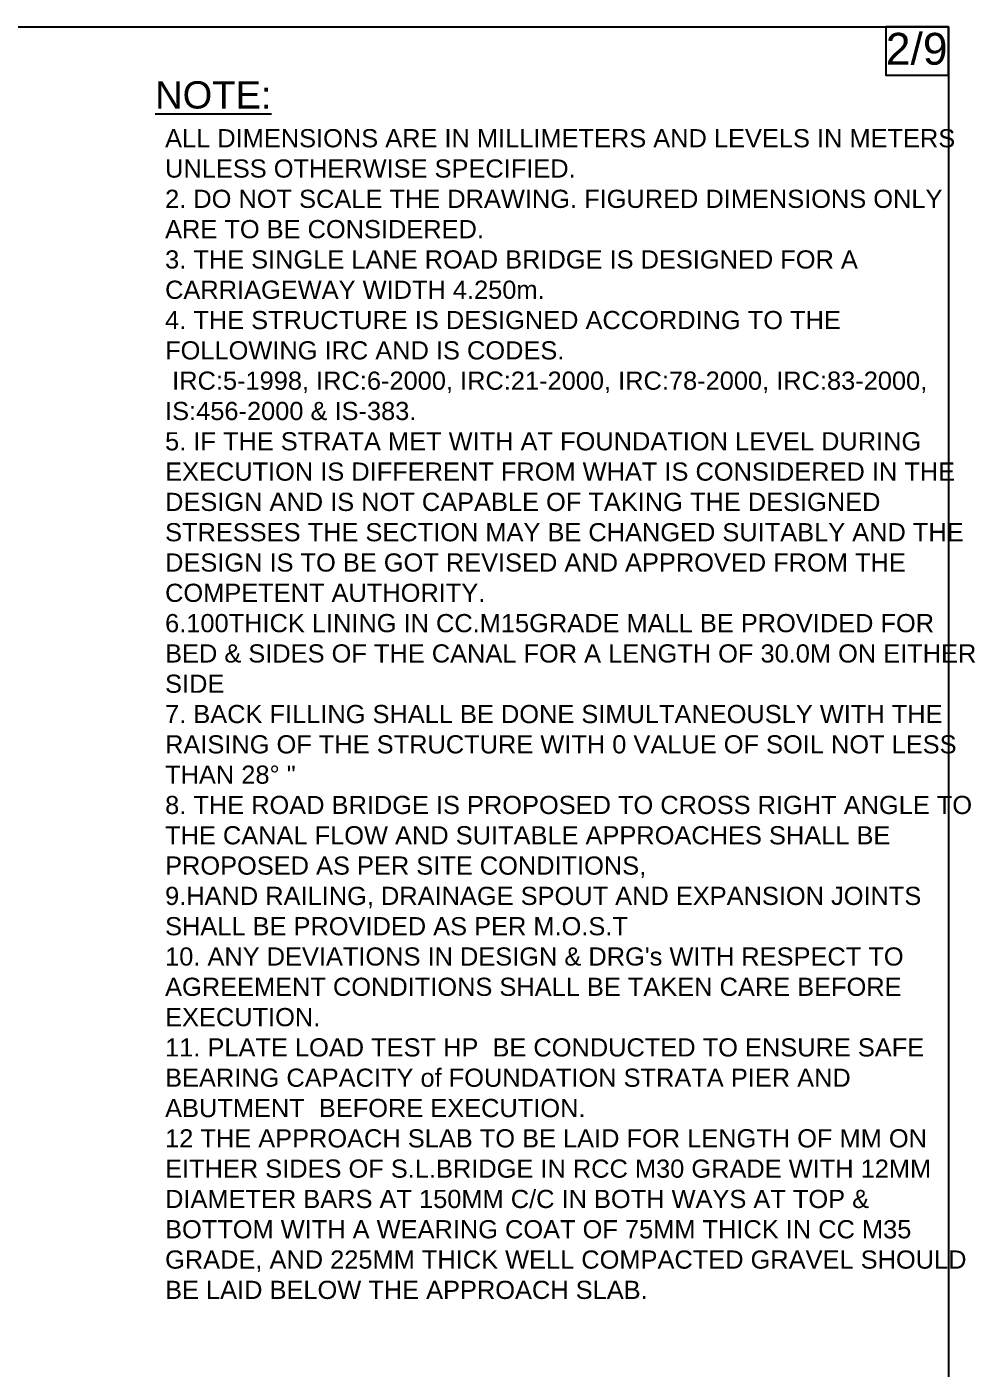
# Model space of a CAD drawing. Header units: inches. Extents: x 5487 to 6893, y 11 to 1027.
# Drawn here: x 6476 to 6893, y 437 to 1027 of the extents above; entities that cross this region are included whole.
import ezdxf

# ---------------------------------------------------------------- set-up
doc = ezdxf.new("R2010")
doc.units = ezdxf.units.IN
doc.header["$MEASUREMENT"] = 0
doc.layers.add('DIMENSIONS', color=7, linetype='Continuous')
doc.styles.add('Annotative', font='arial.ttf')
doc.styles.get("Standard").update_dxf_attribs({"font": 'arial.ttf', "height": 4})

msp = doc.modelspace()

# ---------------------------------------------------------------- linework, layer by layer
at = {"layer": 'DIMENSIONS', "color": 0}
for points in [[(6881.49378, 10.78837), (5487.38277, 10.78837), (5487.38277, 1027.27682), (6881.49378, 1027.27682)], [(6881.49378, 1027.27682), (6853.87164, 1027.27682), (6853.87164, 1006.0254), (6881.49378, 1006.0254)]]:
    msp.add_lwpolyline(points, close=True, dxfattribs=at)

# ---------------------------------------------------------------- texts
for s, height, p in [('2/9', 14, (6853.87164, 1010.61796)), ('%%UNOTE:', 12, (6532.30617, 991.32928))]:
    msp.add_text(s, height=height, dxfattribs=at).set_placement(p)
at = {"layer": 'DIMENSIONS', "color": 0, "insert": (6536.68652, 982.26222), "char_height": 8, "width": 356.1049784, "attachment_point": 1, "style": 'Annotative'}
msp.add_mtext('ALL DIMENSIONS ARE IN MILLIMETERS AND LEVELS IN METERS UNLESS OTHERWISE SPECIFIED. \\P2. DO NOT SCALE THE DRAWING. FIGURED DIMENSIONS ONLY ARE TO BE CONSIDERED. \\P3. THE SINGLE LANE ROAD BRIDGE IS DESIGNED FOR A CARRIAGEWAY WIDTH 4.250m. \\P4. THE STRUCTURE IS DESIGNED ACCORDING TO THE FOLLOWING IRC AND IS CODES.  \\P IRC:5-1998, IRC:6-2000, IRC:21-2000, IRC:78-2000, IRC:83-2000, IS:456-2000 & IS-383. \\P5. IF THE STRATA MET WITH AT FOUNDATION LEVEL DURING EXECUTION IS DIFFERENT FROM WHAT IS CONSIDERED IN THE DESIGN AND IS NOT CAPABLE OF TAKING THE DESIGNED STRESSES THE SECTION MAY BE CHANGED SUITABLY AND THE DESIGN IS TO BE GOT REVISED AND APPROVED FROM THE COMPETENT AUTHORITY. \\P6.100THICK LINING IN CC.M15GRADE MALL BE PROVIDED FOR BED & SIDES OF THE CANAL FOR A LENGTH OF 30.0M ON EITHER SIDE \\P7. BACK FILLING SHALL BE DONE SIMULTANEOUSLY WITH THE RAISING OF THE STRUCTURE WITH 0 VALUE OF SOIL NOT LESS THAN 28° "\\P8. THE ROAD BRIDGE IS PROPOSED TO CROSS RIGHT ANGLE TO THE CANAL FLOW AND SUITABLE APPROACHES SHALL BE PROPOSED AS PER SITE CONDITIONS, \\P9.HAND RAILING, DRAINAGE SPOUT AND EXPANSION JOINTS SHALL BE PROVIDED AS PER M.O.S.T  \\P10. ANY DEVIATIONS IN DESIGN & DRG\'s WITH RESPECT TO AGREEMENT CONDITIONS SHALL BE TAKEN CARE BEFORE EXECUTION.\\P11. PLATE LOAD TEST HP  BE CONDUCTED TO ENSURE SAFE BEARING CAPACITY of FOUNDATION STRATA PIER AND ABUTMENT  BEFORE EXECUTION.\\P12 THE APPROACH SLAB TO BE LAID FOR LENGTH OF MM ON EITHER SIDES OF S.L.BRIDGE IN RCC M30 GRADE WITH 12MM DIAMETER BARS AT 150MM C/C IN BOTH WAYS AT TOP & BOTTOM WITH A WEARING COAT OF 75MM THICK IN CC M35 GRADE, AND 225MM THICK WELL COMPACTED GRAVEL SHOULD BE LAID BELOW THE APPROACH SLAB.', dxfattribs=at)

doc.saveas('drawing.dxf')
